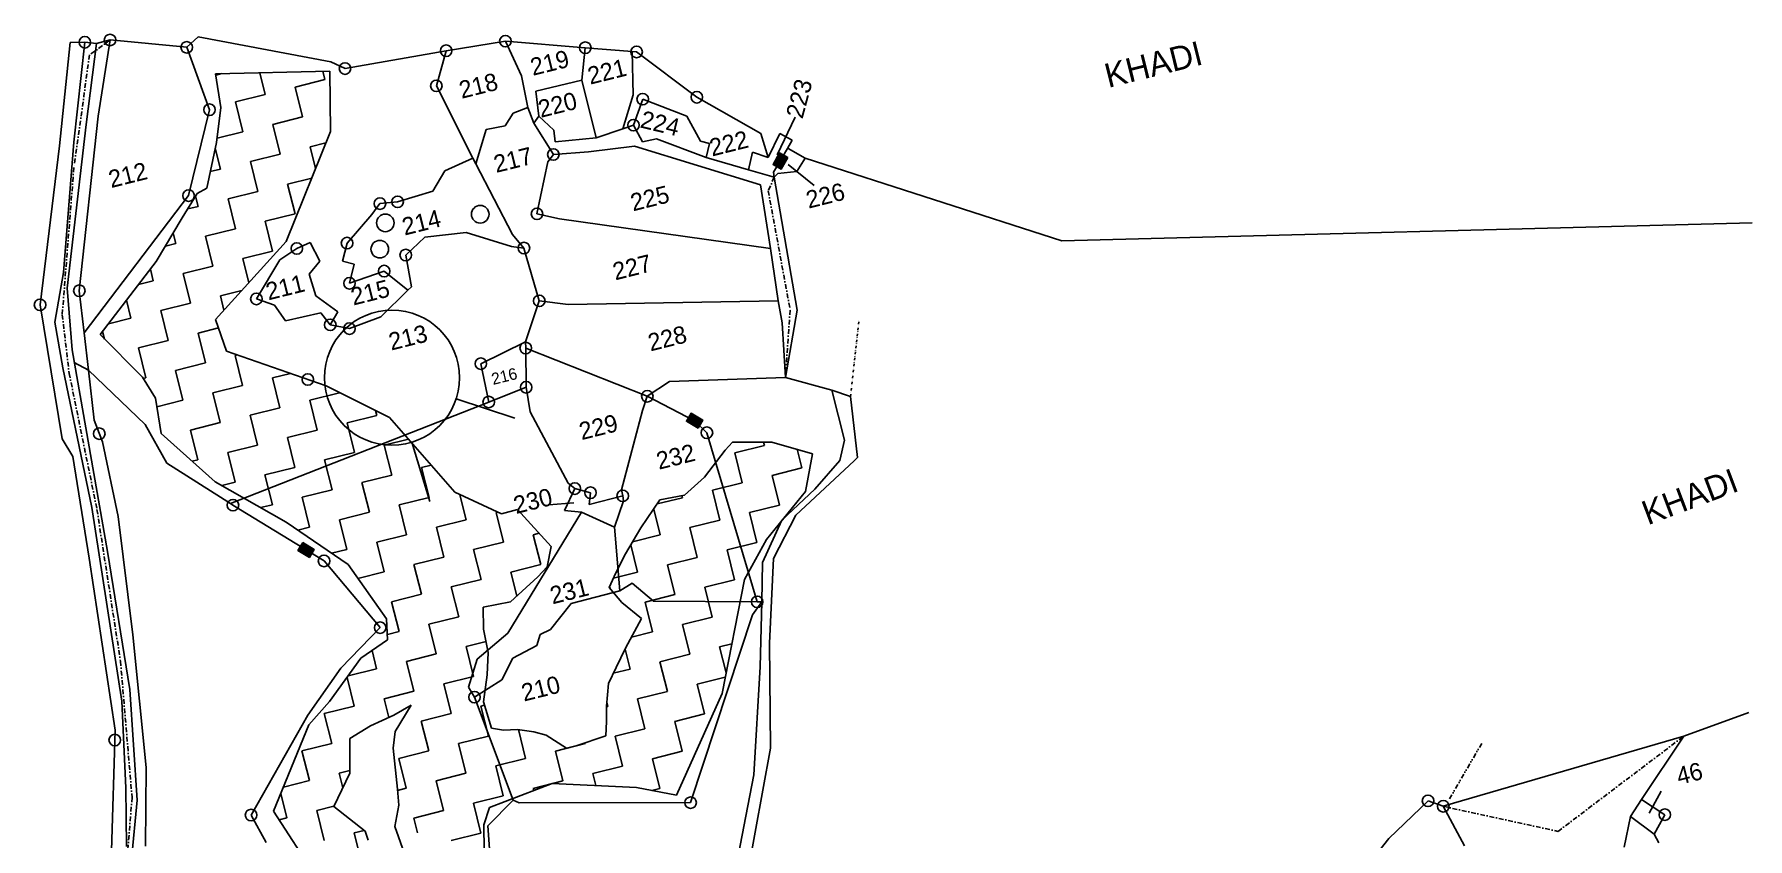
# Model space of a CAD drawing. Header units: metres. Extents: x 318731 to 322179, y 1872918 to 1876432.
# Drawn here: x 318731 to 320555, y 1875576 to 1876432 of the extents above; entities that cross this region are included whole.
import ezdxf

# ---------------------------------------------------------------- set-up
doc = ezdxf.new("R2010")
doc.units = ezdxf.units.M
doc.linetypes.add('DASHDOT', pattern=[1, 0.5, -0.25, 0, -0.25])
doc.linetypes.add('DIVIDE', pattern=[1.25, 0.5, -0.25, 0, -0.25, 0, -0.25])
for name, color, linetype in [('LINE_WATER', 4, 'Continuous'), ('OFF', 1, 'Continuous'), ('POLY_HATCH', 12, 'Continuous'), ('POLY_PARCEL', 6, 'Continuous'), ('POLY_ROAD', 30, 'Continuous'), ('POLY_WATER', 4, 'Continuous'), ('TEXT_MAPOUT', 7, 'Continuous'), ('TEXT_PARCEL', 7, 'Continuous'), ('V_BOUND_LINE', 7, 'Continuous'), ('V_BOUND_STREAM_LINE', 7, 'DASHDOT'), ('V_DIVIDE_LINE', 7, 'DIVIDE')]:
    doc.layers.add(name, color=color, linetype=linetype)
doc.styles.add('TEXT_MAP', font='')
doc.styles.get('TEXT_MAP').set_extended_font_data('Kruti Dev 050')
doc.dimstyles.get("Standard").update_dxf_attribs({"dimtxt": 0.18, "dimasz": 0.18, "dimexe": 0.18, "dimexo": 0.0625, "dimgap": 0.09, "dimtad": 0, "dimtih": 1, "dimtoh": 1, "dimdec": 4, "dimzin": 0, "dimdsep": 46, "dimtxsty": 'Standard', "dimcen": 0.09, "dimadec": 0, "dimazin": 0, "dimtfac": 1, "dimtdec": 4, "dimtofl": 0, "dimtmove": 0, "dimatfit": 3, "dimfxl": 1, "dimtolj": 1, "dimtzin": 0, "dimarcsym": 0})

msp = doc.modelspace()

# ---------------------------------------------------------------- hatches: boundary and pattern name
for points in [[(319517.4, 1876293.7), (319526, 1876288.8), (319533.1, 1876301.3), (319524.4, 1876306.2)], [(319430.2, 1876029.1), (319425.2, 1876020.6), (319437.6, 1876013.3), (319442.6, 1876021.9)], [(319024.1, 1875875.7), (319029.2, 1875884.1), (319017, 1875891.6), (319011.8, 1875883.2)]]:
    msp.add_hatch(color=256).paths.add_polyline_path(points)

# ---------------------------------------------------------------- linework, layer by layer
for points in [[(319533.1, 1876301.3), (319526, 1876288.8), (319517.4, 1876293.7), (319524.4, 1876306.2)], [(319437.6, 1876013.3), (319425.2, 1876020.6), (319430.2, 1876029.1), (319442.6, 1876021.9)], [(319017, 1875891.6), (319029.2, 1875884.1), (319024.1, 1875875.7), (319011.8, 1875883.2)]]:
    msp.add_lwpolyline(points, close=True)
for points in [[(319242.6, 1876023.8), (319180.2, 1876044.4)], [(319152, 1875935.3), (319132.9, 1875998.2)]]:
    msp.add_lwpolyline(points)
for centre, radius in [((318785, 1876423.9), 6.14), ((318811.9, 1876426.3), 6.14), ((318893.5, 1876418.5), 6.14), ((319169.6, 1876414.9), 6.14), ((319232.6, 1876425.1), 6.14), ((319317.6, 1876418.1), 6.14), ((319372.2, 1876413.6), 6.14), ((319061.9, 1876395.9), 6.14), ((319159.1, 1876377.5), 6.14), ((319378.7, 1876363.3), 6.14), ((319436.3, 1876365.4), 6.14), ((318917.7, 1876352.1), 6.14), ((319368.9, 1876335.7), 6.14), ((319283.6, 1876304.5), 6.14), ((318895.5, 1876260.7), 6.14), ((319099.1, 1876252.2), 6.14), ((319117.9, 1876254.1), 6.14), ((319104.8, 1876231.7), 9.35), ((319205.8, 1876240.9), 9.35), ((319266.2, 1876241.3), 6.14), ((319064.1, 1876210.2), 6.14), ((319010.6, 1876204.5), 6.14), ((319098.9, 1876203.7), 9.35), ((319126.5, 1876197.5), 6.14), ((319252.3, 1876204.9), 6.14), ((319103.6, 1876180.4), 6.14), ((318779.2, 1876159.5), 6.14), ((319066.7, 1876167.4), 6.14), ((318737.4, 1876144.5), 6.14), ((318967.6, 1876150.8), 6.14), ((319268.6, 1876148.8), 6.14), ((319111.9, 1876067), 71.9), ((319046.2, 1876123.2), 6.14), ((319066.7, 1876119.2), 6.14), ((319206.5, 1876081.9), 6.14), ((319254.2, 1876098.5), 6.14), ((319022.3, 1876065.1), 6.14), ((319254.7, 1876056.8), 6.14), ((319383.6, 1876047.2), 6.14), ((319214.8, 1876041.1), 6.14), ((319447, 1876008.4), 6.14), ((318800.4, 1876007.4), 6.14), ((319306.4, 1875949), 6.14), ((319323.2, 1875944.6), 6.14), ((319357.4, 1875941.3), 6.14), ((318942.7, 1875931.3), 6.14), ((319039.6, 1875872), 6.14), ((319500.5, 1875828.5), 6.14), ((319099.4, 1875801), 6.14), ((319199.7, 1875727), 6.14), ((318816.9, 1875681.4), 6.14), ((319429.7, 1875614.8), 6.14), ((320214.4, 1875616.7), 6.14), ((320230.6, 1875610.9), 6.14), ((318961.9, 1875601.6), 6.14), ((320466.3, 1875602), 6.14)]:
    msp.add_circle(centre, radius)
at = {"layer": 'LINE_WATER'}
for p, q in [((318785, 1876423.9), (318773.5, 1876317.5)), ((318786.4, 1876336.3), (318797.6, 1876422.6)), ((318766.1, 1876162.1), (318786.4, 1876336.3)), ((318773.5, 1876317.5), (318762.4, 1876179)), ((318762.4, 1876179), (318753.2, 1876126.1)), ((318771.4, 1876096.5), (318766.1, 1876162.1)), ((318753.2, 1876126.1), (318761.5, 1876077.5)), ((318809.2, 1875882), (318771.4, 1876096.5)), ((318761.5, 1876077.5), (318792.6, 1875928.7)), ((318788.9, 1876074.9), (318773.7, 1876083.2)), ((318792.6, 1875928.7), (318824.5, 1875722.7)), ((318833, 1875735.3), (318809.2, 1875882)), ((318824.5, 1875722.7), (318828.7, 1875630.6)), ((318840.8, 1875617.3), (318833, 1875735.3)), ((318828.7, 1875630.6), (318829.3, 1875568.1)), ((318834.8, 1875554.4), (318840.8, 1875617.3))]:
    msp.add_line(p, q, dxfattribs=at)
at = {"layer": 'OFF'}
for p, q in [((319580.1, 1876053.6), (319599.9, 1876047.1)), ((320230.6, 1875610.9), (320486.4, 1875685.4))]:
    msp.add_line(p, q, dxfattribs=at)
at = {"layer": 'POLY_HATCH'}
for p, q in [((319045.6, 1876393.3), (318924, 1876390.3)), ((318924, 1876390.3), (318929.7, 1876354.6)), ((319046.5, 1876329.1), (319045.6, 1876393.3)), ((318929.7, 1876354.6), (318925.2, 1876317.1)), ((318999.3, 1876212), (319046.5, 1876329.1)), ((318925.2, 1876317.1), (318914.7, 1876268.6)), ((318904.7, 1876263), (318888.6, 1876236.9)), ((318914.7, 1876268.6), (318904.7, 1876263)), ((318888.6, 1876236.9), (318861.1, 1876190.5)), ((318924.2, 1876128.9), (318999.3, 1876212)), ((318861.1, 1876190.5), (318801.2, 1876112.8)), ((318935.8, 1876095.2), (318924.2, 1876128.9)), ((318801.2, 1876112.8), (318846.4, 1876067.5)), ((319041.9, 1876058.2), (318935.8, 1876095.2)), ((318846.4, 1876067.5), (318860.1, 1876045.1)), ((319109.4, 1876024.6), (319041.9, 1876058.2)), ((318860.1, 1876045.1), (318866.3, 1876007.7)), ((319178.7, 1875945.1), (319109.4, 1876024.6)), ((318866.3, 1876007.7), (318923.8, 1875956.1)), ((319516.1, 1875998.5), (319474.2, 1875998.2)), ((319559.5, 1875986.1), (319516.1, 1875998.5)), ((319551.9, 1875945.9), (319559.5, 1875986.1)), ((318923.8, 1875956.1), (318999.3, 1875913.3)), ((319228.6, 1875922.1), (319178.7, 1875945.1)), ((319510.5, 1875894.7), (319551.9, 1875945.9)), ((319245.6, 1875926.7), (319228.6, 1875922.1)), ((318999.3, 1875913.3), (319065.3, 1875868.1)), ((319487, 1875852.4), (319510.5, 1875894.7)), ((319065.3, 1875868.1), (319106.1, 1875810.4)), ((319463.2, 1875730.9), (319487, 1875852.4)), ((319106.1, 1875810.4), (319107.2, 1875788.1)), ((319107.2, 1875788.1), (319078.8, 1875768.4)), ((319078.8, 1875768.4), (319045.5, 1875722.4)), ((319414.6, 1875622.6), (319463.2, 1875730.9)), ((319045.5, 1875722.4), (319023.4, 1875697.5)), ((319023.4, 1875697.5), (318985.9, 1875605.8)), ((319215.8, 1875609.6), (319282.5, 1875635)), ((319282.5, 1875635), (319372.2, 1875631)), ((319372.2, 1875631), (319414.6, 1875622.6)), ((318985.9, 1875605.8), (319060.5, 1875490.5)), ((319209.7, 1875591.1), (319215.8, 1875609.6)), ((319211.6, 1875457.1), (319209.7, 1875591.1))]:
    msp.add_line(p, q, dxfattribs=at)
at = {"layer": 'POLY_HATCH', "linetype": 'Continuous', "ltscale": 10}
for p, q in [((318924.3, 1876388.8), (318930.9, 1876390.5)), ((318977.1, 1876368.3), (318971.4, 1876391.5)), ((319008.9, 1876376.2), (319040.6, 1876384.1)), ((319040.6, 1876384.1), (319038.4, 1876393.2)), ((318945.4, 1876360.4), (318977.1, 1876368.3)), ((319016.8, 1876344.4), (319008.9, 1876376.2)), ((318953.3, 1876328.6), (318945.4, 1876360.4)), ((318985, 1876336.5), (319016.8, 1876344.4)), ((318925.8, 1876321.8), (318953.3, 1876328.6)), ((318992.9, 1876304.8), (318985, 1876336.5)), ((318929.5, 1876289), (318923.9, 1876311.1)), ((319024.7, 1876312.7), (319041.6, 1876316.9)), ((319030.5, 1876289.4), (319024.7, 1876312.7)), ((318918.5, 1876286.2), (318929.5, 1876289)), ((318961.2, 1876296.9), (318992.9, 1876304.8)), ((318969.1, 1876265.1), (318961.2, 1876296.9)), ((319000.8, 1876273), (319026.5, 1876279.4)), ((319008.7, 1876241.3), (319000.8, 1876273)), ((318905.6, 1876249.3), (318902.9, 1876260.1)), ((318937.4, 1876257.2), (318969.1, 1876265.1)), ((318945.3, 1876225.5), (318937.4, 1876257.2)), ((318894.5, 1876246.6), (318905.6, 1876249.3)), ((318977, 1876233.4), (319008.7, 1876241.3)), ((318984.9, 1876201.6), (318977, 1876233.4)), ((318881.8, 1876209.7), (318879, 1876220.8)), ((318913.5, 1876217.6), (318945.3, 1876225.5)), ((318921.4, 1876185.8), (318913.5, 1876217.6)), ((318870.8, 1876206.9), (318881.8, 1876209.7)), ((318953.2, 1876193.7), (318984.9, 1876201.6)), ((318857.9, 1876170), (318854.8, 1876182.4)), ((318889.7, 1876177.9), (318921.4, 1876185.8)), ((318959.5, 1876168), (318953.2, 1876193.7)), ((318842.3, 1876166.1), (318857.9, 1876170)), ((318897.6, 1876146.2), (318889.7, 1876177.9)), ((318834.1, 1876130.4), (318829.3, 1876149.3)), ((318865.8, 1876138.3), (318897.6, 1876146.2)), ((318929.3, 1876154.1), (318952, 1876159.7)), ((318933.1, 1876138.8), (318929.3, 1876154.1)), ((318810.1, 1876124.4), (318834.1, 1876130.4)), ((318873.7, 1876106.5), (318865.8, 1876138.3)), ((318805.9, 1876108), (318803.9, 1876116.3)), ((318842, 1876098.6), (318873.7, 1876106.5)), ((318905.5, 1876114.4), (318927.3, 1876119.9)), ((318913.4, 1876082.7), (318905.5, 1876114.4)), ((318849.9, 1876066.9), (318842, 1876098.6)), ((318945.1, 1876090.6), (318947.5, 1876091.2)), ((318953, 1876058.8), (318945.1, 1876090.6)), ((318881.6, 1876074.8), (318913.4, 1876082.7)), ((318889.5, 1876043), (318881.6, 1876074.8)), ((318984.8, 1876066.7), (319003.9, 1876071.5)), ((318847.2, 1876066.2), (318849.9, 1876066.9)), ((318921.3, 1876050.9), (318953, 1876058.8)), ((318929.2, 1876019.2), (318921.3, 1876050.9)), ((318992.7, 1876035), (318984.8, 1876066.7)), ((319056.2, 1876050.8), (319056.1, 1876051.2)), ((318861.6, 1876036.1), (318889.5, 1876043)), ((318960.9, 1876027.1), (318992.7, 1876035)), ((319024.4, 1876042.9), (319056.2, 1876050.8)), ((319032.3, 1876011.1), (319024.4, 1876042.9)), ((318897.4, 1876011.3), (318929.2, 1876019.2)), ((318968.8, 1875995.3), (318960.9, 1876027.1)), ((319064.1, 1876019), (319095.8, 1876026.9)), ((319072, 1875987.3), (319064.1, 1876019)), ((319095.8, 1876026.9), (319094.5, 1876032)), ((318905.3, 1875979.5), (318897.4, 1876011.3)), ((319000.6, 1876003.2), (319032.3, 1876011.1)), ((319008.5, 1875971.5), (319000.6, 1876003.2)), ((319103.7, 1875995.2), (319129.4, 1876001.6)), ((319508.4, 1875994.8), (319507.4, 1875998.5)), ((318899.4, 1875978), (318905.3, 1875979.5)), ((318937.1, 1875987.4), (318968.8, 1875995.3)), ((318945, 1875955.7), (318937.1, 1875987.4)), ((319040.2, 1875979.4), (319072, 1875987.3)), ((319048.1, 1875947.6), (319040.2, 1875979.4)), ((319111.6, 1875963.4), (319103.7, 1875995.2)), ((319476.6, 1875986.9), (319508.4, 1875994.8)), ((319484.5, 1875955.1), (319476.6, 1875986.9)), ((319548, 1875970.9), (319543.1, 1875990.8)), ((318976.7, 1875963.6), (319008.5, 1875971.5)), ((318984.6, 1875931.8), (318976.7, 1875963.6)), ((319079.9, 1875955.5), (319111.6, 1875963.4)), ((319143.4, 1875971.3), (319153.6, 1875973.9)), ((319151.3, 1875939.6), (319143.4, 1875971.3)), ((319516.3, 1875963), (319548, 1875970.9)), ((319524.2, 1875931.3), (319516.3, 1875963)), ((318930.8, 1875952.1), (318945, 1875955.7)), ((319016.4, 1875939.7), (319048.1, 1875947.6)), ((319087.8, 1875923.8), (319079.9, 1875955.5)), ((319190.9, 1875915.8), (319184.2, 1875942.5)), ((319421, 1875939.3), (319420.5, 1875941.5)), ((319452.8, 1875947.2), (319484.5, 1875955.1)), ((319460.7, 1875915.5), (319452.8, 1875947.2)), ((318972.1, 1875928.7), (318984.6, 1875931.8)), ((319024.3, 1875908), (319016.4, 1875939.7)), ((319056, 1875915.9), (319087.8, 1875923.8)), ((319119.5, 1875931.7), (319151.3, 1875939.6)), ((319127.4, 1875899.9), (319119.5, 1875931.7)), ((319222.6, 1875923.7), (319224.2, 1875924)), ((319230.5, 1875891.9), (319222.6, 1875923.7)), ((319397.2, 1875899.7), (319390.4, 1875927.1)), ((319394.1, 1875932.6), (319421, 1875939.3)), ((319492.4, 1875923.4), (319524.2, 1875931.3)), ((319500.3, 1875891.6), (319492.4, 1875923.4)), ((319011.6, 1875904.8), (319024.3, 1875908)), ((319063.9, 1875884.1), (319056, 1875915.9)), ((319159.2, 1875907.9), (319190.9, 1875915.8)), ((319167.1, 1875876.1), (319159.2, 1875907.9)), ((319428.9, 1875907.6), (319460.7, 1875915.5)), ((319436.8, 1875875.8), (319428.9, 1875907.6)), ((319095.7, 1875892), (319127.4, 1875899.9)), ((319103.6, 1875860.3), (319095.7, 1875892)), ((319198.8, 1875884), (319230.5, 1875891.9)), ((319262.3, 1875899.8), (319268.5, 1875901.4)), ((319270.2, 1875868.1), (319262.3, 1875899.8)), ((319373.3, 1875860), (319366.1, 1875889.2)), ((319368, 1875892.4), (319397.2, 1875899.7)), ((319468.6, 1875883.7), (319500.3, 1875891.6)), ((319047.7, 1875880.1), (319063.9, 1875884.1)), ((319135.3, 1875868.2), (319167.1, 1875876.1)), ((319206.7, 1875852.3), (319198.8, 1875884)), ((319405.1, 1875867.9), (319436.8, 1875875.8)), ((319476.5, 1875852), (319468.6, 1875883.7)), ((319075.7, 1875853.4), (319103.6, 1875860.3)), ((319143.2, 1875836.5), (319135.3, 1875868.2)), ((319175, 1875844.4), (319206.7, 1875852.3)), ((319238.5, 1875860.2), (319270.2, 1875868.1)), ((319244.8, 1875834.7), (319238.5, 1875860.2)), ((319347.6, 1875853.6), (319373.3, 1875860)), ((319413, 1875836.2), (319405.1, 1875867.9)), ((319444.7, 1875844.1), (319476.5, 1875852)), ((319111.5, 1875828.6), (319143.2, 1875836.5)), ((319182.9, 1875812.6), (319175, 1875844.4)), ((319344, 1875842.5), (319343.5, 1875844.6)), ((319381.2, 1875828.3), (319413, 1875836.2)), ((319452.6, 1875812.3), (319444.7, 1875844.1)), ((319119.4, 1875796.8), (319111.5, 1875828.6)), ((319389.1, 1875796.5), (319381.2, 1875828.3)), ((319107, 1875793.7), (319119.4, 1875796.8)), ((319151.1, 1875804.7), (319182.9, 1875812.6)), ((319159, 1875773), (319151.1, 1875804.7)), ((319366.8, 1875791), (319389.1, 1875796.5)), ((319420.9, 1875804.4), (319452.6, 1875812.3)), ((319428.8, 1875772.7), (319420.9, 1875804.4)), ((319190.8, 1875780.9), (319212, 1875786.1)), ((319198.7, 1875749.1), (319190.8, 1875780.9)), ((319365.3, 1875756.9), (319360, 1875778.2)), ((319460.5, 1875780.6), (319473.6, 1875783.8)), ((319467.5, 1875752.8), (319460.5, 1875780.6)), ((319095.5, 1875757.2), (319090.7, 1875776.6)), ((319127.3, 1875765.1), (319159, 1875773)), ((319135.2, 1875733.3), (319127.3, 1875765.1)), ((319397, 1875764.8), (319428.8, 1875772.7)), ((319404.9, 1875733), (319397, 1875764.8)), ((319071.7, 1875717.5), (319064.1, 1875748.1)), ((319065.2, 1875749.6), (319095.5, 1875757.2)), ((319166.9, 1875741.2), (319198.7, 1875749.1)), ((319174.8, 1875709.5), (319166.9, 1875741.2)), ((319347.4, 1875752.4), (319365.3, 1875756.9)), ((319436.7, 1875740.9), (319466.6, 1875748.4)), ((319444.6, 1875709.2), (319436.7, 1875740.9)), ((319103.4, 1875725.4), (319135.2, 1875733.3)), ((319108.4, 1875705.5), (319103.4, 1875725.4)), ((319373.2, 1875725.1), (319404.9, 1875733)), ((319381.1, 1875693.4), (319373.2, 1875725.1)), ((319039.9, 1875709.6), (319071.7, 1875717.5)), ((319047.8, 1875677.9), (319039.9, 1875709.6)), ((319143.1, 1875701.6), (319174.8, 1875709.5)), ((319206.6, 1875717.4), (319210.5, 1875718.4)), ((319214.5, 1875685.6), (319206.6, 1875717.4)), ((319340, 1875716.9), (319341.5, 1875717.2)), ((319341.5, 1875717.2), (319340.4, 1875721.6)), ((319412.8, 1875701.3), (319444.6, 1875709.2)), ((319151, 1875669.8), (319143.1, 1875701.6)), ((319254.1, 1875661.8), (319246.4, 1875692.6)), ((319349.4, 1875685.5), (319381.1, 1875693.4)), ((319420.7, 1875669.5), (319412.8, 1875701.3)), ((319016.1, 1875670), (319047.8, 1875677.9)), ((319024, 1875638.2), (319016.1, 1875670)), ((319119.2, 1875661.9), (319151, 1875669.8)), ((319182.7, 1875677.7), (319214.5, 1875685.6)), ((319190.6, 1875646), (319182.7, 1875677.7)), ((319285.9, 1875669.7), (319317.6, 1875677.6)), ((319293.8, 1875637.9), (319285.9, 1875669.7)), ((319317.6, 1875677.6), (319317.4, 1875678.4)), ((319357.3, 1875653.7), (319349.4, 1875685.5)), ((319389, 1875661.6), (319420.7, 1875669.5)), ((319127.1, 1875630.2), (319119.2, 1875661.9)), ((319222.4, 1875653.9), (319254.1, 1875661.8)), ((319230.3, 1875622.1), (319222.4, 1875653.9)), ((319325.5, 1875645.8), (319357.3, 1875653.7)), ((319396.9, 1875629.9), (319389, 1875661.6)), ((318996.3, 1875631.3), (319024, 1875638.2)), ((319055.7, 1875646.1), (319067.2, 1875649)), ((319059.6, 1875630.6), (319055.7, 1875646.1)), ((319158.9, 1875638.1), (319190.6, 1875646)), ((319166.8, 1875606.3), (319158.9, 1875638.1)), ((319262, 1875630), (319293.8, 1875637.9)), ((319328.7, 1875632.9), (319325.5, 1875645.8)), ((319000.1, 1875598.6), (318993.6, 1875624.7)), ((319117.9, 1875627.9), (319127.1, 1875630.2)), ((319198.5, 1875614.2), (319230.3, 1875622.1)), ((319206.4, 1875582.5), (319198.5, 1875614.2)), ((319262.7, 1875627.5), (319262, 1875630)), ((319388.4, 1875627.8), (319396.9, 1875629.9)), ((318991.9, 1875596.5), (319000.1, 1875598.6)), ((319031.9, 1875606.5), (319050.1, 1875611)), ((319039.8, 1875574.7), (319031.9, 1875606.5)), ((319135, 1875598.4), (319166.8, 1875606.3)), ((319138.9, 1875582.7), (319135, 1875598.4)), ((319071.5, 1875582.6), (319082.3, 1875585.3)), ((319079.4, 1875550.9), (319071.5, 1875582.6)), ((319174.7, 1875574.6), (319206.4, 1875582.5))]:
    msp.add_line(p, q, dxfattribs=at)
at = {"layer": 'POLY_HATCH', "ltscale": 10}
for p, q in [((319474.2, 1875998.2), (319466.4, 1875989.9)), ((319466.4, 1875989.9), (319444.6, 1875961.1)), ((319444.6, 1875961.1), (319423.2, 1875942)), ((319423.2, 1875942), (319397, 1875936.9)), ((319281.2, 1875887.4), (319245.6, 1875926.7)), ((319397, 1875936.9), (319376.8, 1875907.1)), ((319376.8, 1875907.1), (319360.3, 1875879.6)), ((319276.9, 1875865.7), (319281.2, 1875887.4)), ((319360.3, 1875879.6), (319350.2, 1875859.2)), ((319238, 1875828.5), (319267.2, 1875855)), ((319267.2, 1875855), (319276.9, 1875865.7)), ((319350.2, 1875859.2), (319343, 1875843.6)), ((319343, 1875843.6), (319356.6, 1875827.7)), ((319209.1, 1875822.7), (319238, 1875828.5)), ((319209.4, 1875799.3), (319209.1, 1875822.7)), ((319356.6, 1875827.7), (319377.4, 1875810.9)), ((319214.3, 1875774.4), (319209.4, 1875799.3)), ((319377.4, 1875810.9), (319360.5, 1875779.1)), ((319360.5, 1875779.1), (319350.4, 1875758.7)), ((319213.3, 1875750.7), (319214.3, 1875774.4)), ((319209.4, 1875722.2), (319213.3, 1875750.7)), ((319342.3, 1875741.6), (319340, 1875717.6)), ((319350.4, 1875758.7), (319342.3, 1875741.6)), ((319089.1, 1875696.6), (319113.9, 1875708)), ((319113.9, 1875708), (319132.2, 1875718.6)), ((319132.2, 1875718.6), (319115.3, 1875690.4)), ((319217.7, 1875694.1), (319209.4, 1875722.2)), ((319340, 1875717.6), (319340, 1875701.1)), ((319067, 1875682.9), (319089.1, 1875696.6)), ((319115.3, 1875690.4), (319113, 1875672.7)), ((319230.7, 1875691.8), (319217.7, 1875694.1)), ((319245.6, 1875692.7), (319230.7, 1875691.8)), ((319262.8, 1875690.1), (319245.6, 1875692.7)), ((319276.1, 1875686.5), (319262.8, 1875690.1)), ((319297.5, 1875672.6), (319276.1, 1875686.5)), ((319340, 1875701.1), (319339.6, 1875685.8)), ((319067.2, 1875646.3), (319067, 1875682.9)), ((319113, 1875672.7), (319117.9, 1875629)), ((319307.8, 1875675.2), (319297.5, 1875672.6)), ((319339.6, 1875685.8), (319307.8, 1875675.2)), ((319049.9, 1875610.6), (319067.2, 1875646.3)), ((319117.9, 1875629), (319119.1, 1875612.1)), ((319083.3, 1875584.5), (319049.9, 1875610.6)), ((319119.1, 1875612.1), (319115, 1875589.4)), ((319086.5, 1875574.8), (319083.3, 1875584.5)), ((319115, 1875589.4), (319125, 1875561.3))]:
    msp.add_line(p, q, dxfattribs=at)
at = {"layer": 'POLY_PARCEL'}
for p, q in [((318893.5, 1876418.5), (318917.7, 1876352.1)), ((319232.6, 1876425.1), (319249.7, 1876388)), ((319313.8, 1876383.4), (319317.6, 1876418.1)), ((319159.1, 1876377.5), (319169.6, 1876414.9)), ((319368.5, 1876367.8), (319367.4, 1876414)), ((319249.7, 1876388), (319256.5, 1876354.5)), ((319313.8, 1876383.4), (319264.8, 1876371.7)), ((319329.1, 1876322.1), (319313.8, 1876383.4)), ((319197.8, 1876300.7), (319159.1, 1876377.5)), ((319264.8, 1876371.7), (319268.2, 1876345.2)), ((319357.4, 1876331.8), (319368.5, 1876367.8)), ((319378.7, 1876363.3), (319368.9, 1876335.7)), ((319425.5, 1876345.3), (319378.7, 1876363.3)), ((318917.7, 1876352.1), (318895.5, 1876260.7)), ((319240.9, 1876348.6), (319232.2, 1876334.9)), ((319256.5, 1876354.5), (319240.9, 1876348.6)), ((319262.8, 1876337.9), (319256.5, 1876354.5)), ((319440.2, 1876318.7), (319425.5, 1876345.3)), ((319212, 1876330.9), (319201, 1876294.5)), ((319232.2, 1876334.9), (319212, 1876330.9)), ((319449.9, 1876316.1), (319440.2, 1876318.7)), ((319446.2, 1876301.3), (319449.9, 1876316.1)), ((319495.5, 1876306.9), (319491.3, 1876288.2)), ((319512.2, 1876301.1), (319495.5, 1876306.9)), ((319532.8, 1876311), (319517.9, 1876285.8)), ((319197.8, 1876300.7), (319168.2, 1876287.1)), ((319201, 1876294.5), (319197.8, 1876300.7)), ((319240.3, 1876219.5), (319201, 1876294.5)), ((319277.6, 1876296.6), (319266.2, 1876241.3)), ((319283.6, 1876304.5), (319277.6, 1876296.6)), ((319168.2, 1876287.1), (319155.5, 1876265.3)), ((319517.9, 1876285.8), (319518.6, 1876280.3)), ((318895.5, 1876260.7), (318784.3, 1876114.7)), ((319099.1, 1876252.2), (319090.5, 1876240.6)), ((319117.9, 1876254.1), (319099.1, 1876252.2)), ((319155.5, 1876265.3), (319117.9, 1876254.1)), ((319090.5, 1876240.6), (319064.1, 1876210.2)), ((319266.2, 1876241.3), (319290, 1876236)), ((319290, 1876236), (319514.8, 1876204.4)), ((319146.7, 1876216.4), (319126.5, 1876197.5)), ((319190.7, 1876221.6), (319146.7, 1876216.4)), ((319238.9, 1876206.4), (319190.7, 1876221.6)), ((319252.3, 1876204.9), (319240.3, 1876219.5)), ((319010.6, 1876204.5), (318992.6, 1876192.4)), ((319024.8, 1876210.9), (319010.6, 1876204.5)), ((319035, 1876191), (319024.8, 1876210.9)), ((319064.1, 1876210.2), (319059.4, 1876190.8)), ((319126.5, 1876197.5), (319132.5, 1876163.7)), ((319252.3, 1876204.9), (319238.9, 1876206.4)), ((319268.6, 1876148.8), (319252.3, 1876204.9)), ((318992.6, 1876192.4), (318967.6, 1876150.8)), ((319023.6, 1876177.2), (319035, 1876191)), ((319059.4, 1876190.8), (319071.6, 1876187.7)), ((319071.6, 1876187.7), (319066.7, 1876167.4)), ((319066.7, 1876167.4), (319103.6, 1876180.4)), ((319103.6, 1876180.4), (319128.7, 1876160)), ((319030.8, 1876154.2), (319023.6, 1876177.2)), ((319132.5, 1876163.7), (319128.7, 1876160)), ((318967.6, 1876150.8), (318986.9, 1876144.2)), ((318986.9, 1876144.2), (318998.7, 1876127.6)), ((319054.2, 1876137.1), (319030.8, 1876154.2)), ((319128.7, 1876160), (319099.9, 1876131.8)), ((319254.1, 1876105.3), (319268.6, 1876148.8)), ((319299.2, 1876144.9), (319268.6, 1876148.8)), ((319522.8, 1876148.6), (319299.2, 1876144.9)), ((318998.7, 1876127.6), (319036.3, 1876136)), ((319036.3, 1876136), (319046.2, 1876123.2)), ((319046.2, 1876123.2), (319054.2, 1876137.1)), ((319099.9, 1876131.8), (319066.7, 1876119.2)), ((319066.7, 1876119.2), (319046.2, 1876123.2)), ((319254.1, 1876105.3), (319206.5, 1876081.9)), ((319254.2, 1876098.5), (319254.1, 1876105.3)), ((319383.6, 1876047.2), (319254.2, 1876098.5)), ((319254.7, 1876056.8), (319254.2, 1876098.5)), ((318788.9, 1876074.9), (318849.4, 1876017.1)), ((319206.5, 1876081.9), (319214.8, 1876041.1)), ((319254.7, 1876056.8), (319214.8, 1876041.1)), ((319258.8, 1876030.6), (319254.7, 1876056.8)), ((319407.2, 1876062.8), (319383.6, 1876047.2)), ((319530.5, 1876067.3), (319407.2, 1876062.8)), ((319214.8, 1876041.1), (318940, 1875933)), ((319383.6, 1876047.2), (319378.5, 1876031.9)), ((319433.9, 1876021.2), (319383.6, 1876047.2)), ((318849.4, 1876017.1), (318872.2, 1875976.2)), ((319299.2, 1875954.8), (319258.8, 1876030.6)), ((319378.5, 1876031.9), (319356.3, 1875947.8)), ((319447, 1876008.4), (319433.9, 1876021.2)), ((319500.5, 1875828.5), (319447, 1876008.4)), ((318872.2, 1875976.2), (318940, 1875933)), ((319295.4, 1875925.7), (319306.4, 1875949)), ((319306.4, 1875949), (319299.2, 1875954.8)), ((319306.4, 1875949), (319323.2, 1875944.6)), ((319323.2, 1875944.6), (319321.7, 1875932)), ((319356.3, 1875947.8), (319357.4, 1875941.3)), ((318940, 1875933), (318942.7, 1875931.3)), ((318942.7, 1875931.3), (319039.6, 1875872)), ((319235.2, 1875795.3), (319313.5, 1875924)), ((319313.5, 1875924), (319295.4, 1875925.7)), ((319313.5, 1875924), (319348.6, 1875907.9)), ((319321.7, 1875932), (319357.4, 1875941.3)), ((319358.4, 1875935.8), (319348.6, 1875907.9)), ((319357.4, 1875941.3), (319358.4, 1875935.8)), ((319348.6, 1875907.9), (319354.4, 1875840.2)), ((319039.6, 1875872), (319099.4, 1875801)), ((319354.4, 1875840.2), (319302.4, 1875826.8)), ((319367.3, 1875848.2), (319354.4, 1875840.2)), ((319390.2, 1875829.1), (319367.3, 1875848.2)), ((319302.4, 1875826.8), (319280.6, 1875799)), ((319500.5, 1875828.5), (319390.2, 1875829.1)), ((319429.7, 1875614.8), (319495.5, 1875814.8)), ((319495.5, 1875814.8), (319505.4, 1875828.5)), ((319505.4, 1875828.5), (319500.5, 1875828.5)), ((319099.4, 1875801), (319057.5, 1875757.9)), ((319280.6, 1875799), (319269.5, 1875793.8)), ((319202.5, 1875767.6), (319235.2, 1875795.3)), ((319266.2, 1875782), (319240.5, 1875768.5)), ((319269.5, 1875793.8), (319266.2, 1875782)), ((319193.2, 1875737.6), (319202.5, 1875767.6)), ((319240.5, 1875768.5), (319228.7, 1875745.4)), ((319057.5, 1875757.9), (319022.2, 1875707.8)), ((319199.7, 1875727), (319228.7, 1875745.4)), ((319199.7, 1875727), (319193.2, 1875737.6)), ((319240.7, 1875617.4), (319199.7, 1875727)), ((319022.2, 1875707.8), (318961.9, 1875601.6)), ((319213.8, 1875590.2), (319240.7, 1875617.4)), ((319240.7, 1875617.4), (319247.2, 1875614.7)), ((319247.2, 1875614.7), (319429.7, 1875614.8)), ((320441.6, 1875618), (320466.3, 1875602)), ((318961.9, 1875601.6), (318978, 1875572.3)), ((320429.7, 1875600.1), (320454.9, 1875581.3)), ((320466.3, 1875602), (320454.9, 1875581.3)), ((319223.2, 1875457.9), (319213.8, 1875590.2)), ((320454.9, 1875581.3), (320459.9, 1875572))]:
    msp.add_line(p, q, dxfattribs=at)
at = {"layer": 'POLY_ROAD'}
for p, q in [((319580.1, 1876053.6), (319593.4, 1876000.4)), ((319593.4, 1876000.4), (319588.3, 1875978.9)), ((319588.3, 1875978.9), (319561.7, 1875948.4)), ((319561.7, 1875948.4), (319526.8, 1875915.3)), ((319526.8, 1875915.3), (319506.3, 1875870.3)), ((319506.3, 1875870.3), (319505.4, 1875828.5)), ((319505.4, 1875828.5), (319503.8, 1875759.2)), ((319503.8, 1875759.2), (319497.1, 1875644.5)), ((319497.1, 1875644.5), (319471.2, 1875512.6))]:
    msp.add_line(p, q, dxfattribs=at)
at = {"layer": 'POLY_WATER'}
for p, q in [((318758, 1876313.6), (318769.4, 1876423.8)), ((318785, 1876423.9), (318769.4, 1876423.8)), ((318797.6, 1876422.6), (318785, 1876423.9)), ((318811.9, 1876426.3), (318797.6, 1876422.6)), ((318811.9, 1876426.3), (318799.3, 1876345.2)), ((318799.3, 1876345.2), (318779.2, 1876159.5)), ((319262.8, 1876337.9), (319268.2, 1876345.2)), ((319268.2, 1876345.2), (319284.2, 1876330.5)), ((319262.8, 1876337.9), (319283.6, 1876304.5)), ((319284.2, 1876330.5), (319285.5, 1876318.1)), ((319329.1, 1876322.1), (319357.4, 1876331.8)), ((319357.4, 1876331.8), (319368.9, 1876335.7)), ((319368.9, 1876335.7), (319378.3, 1876318)), ((318737.4, 1876144.5), (318758, 1876313.6)), ((319283.6, 1876304.5), (319321.1, 1876307.2)), ((319285.5, 1876318.1), (319329.1, 1876322.1)), ((319321.1, 1876307.2), (319370.1, 1876313.2)), ((319370.1, 1876313.2), (319504.1, 1876272.1)), ((319378.3, 1876318), (319393.4, 1876321.3)), ((319393.4, 1876321.3), (319446.2, 1876301.3)), ((319491.3, 1876288.2), (319446.2, 1876301.3)), ((319518.6, 1876280.3), (319491.3, 1876288.2)), ((319551.6, 1876300.5), (319824.8, 1876212.6)), ((319504.1, 1876272.1), (319514.8, 1876204.4)), ((319542.9, 1876139), (319518.6, 1876280.3)), ((319824.8, 1876212.6), (320559.3, 1876231.7)), ((319514.8, 1876204.4), (319522.8, 1876148.6)), ((318760.9, 1876002), (318737.4, 1876144.5)), ((318779.2, 1876159.5), (318784.3, 1876114.7)), ((319522.8, 1876148.6), (319527.1, 1876125.3)), ((319527.1, 1876125.3), (319530.5, 1876067.3)), ((319530.5, 1876067.3), (319542.9, 1876139)), ((318784.3, 1876114.7), (318788.9, 1876074.9)), ((318788.9, 1876074.9), (318794.9, 1876021.8)), ((318794.9, 1876021.8), (318803.8, 1875998.6)), ((318772.3, 1875983.2), (318760.9, 1876002)), ((318803.8, 1875998.6), (318820.4, 1875919.3)), ((318789.5, 1875875), (318772.3, 1875983.2)), ((318820.4, 1875919.3), (318836.3, 1875793.3)), ((318817.2, 1875691.8), (318789.5, 1875875)), ((318836.3, 1875793.3), (318850.4, 1875652.1)), ((318813.3, 1875563.4), (318817.2, 1875691.8)), ((320486.4, 1875685.4), (320441.6, 1875618)), ((318850.4, 1875652.1), (318849.5, 1875568.4)), ((320441.6, 1875618), (320429.7, 1875600.1)), ((320253.3, 1875568.9), (320230.6, 1875610.9)), ((320429.7, 1875600.1), (320423.2, 1875567.6))]:
    msp.add_line(p, q, dxfattribs=at)
at = {"layer": 'V_BOUND_LINE'}
for p, q in [((318811.9, 1876426.3), (318893.5, 1876418.5)), ((318893.5, 1876418.5), (318905.5, 1876429.5)), ((318905.5, 1876429.5), (319046.8, 1876403.1)), ((319169.6, 1876414.9), (319232.6, 1876425.1)), ((319232.6, 1876425.1), (319317.6, 1876418.1)), ((319317.6, 1876418.1), (319367.4, 1876414)), ((319046.8, 1876403.1), (319061.9, 1876395.9)), ((319061.9, 1876395.9), (319169.6, 1876414.9)), ((319367.4, 1876414), (319372.2, 1876413.6)), ((319372.2, 1876413.6), (319436.3, 1876365.4)), ((319436.3, 1876365.4), (319504.3, 1876326.9)), ((319504.3, 1876326.9), (319512.2, 1876301.1)), ((319512.2, 1876301.1), (319524.7, 1876326.7)), ((319524.7, 1876326.7), (319537.6, 1876319.6)), ((319537.6, 1876319.6), (319532.8, 1876311)), ((319533.3, 1876310.7), (319551.6, 1876300.5)), ((319551.6, 1876300.5), (319542.6, 1876286.4)), ((319522.6, 1876284.3), (319518.6, 1876280.3)), ((319542.6, 1876286.4), (319522.6, 1876284.3)), ((319530.5, 1876067.3), (319580.1, 1876053.6)), ((319607.3, 1875982.1), (319599.9, 1876047.1)), ((319541.6, 1875920.6), (319603.6, 1875978.6)), ((319603.6, 1875978.6), (319607.3, 1875982.1)), ((319517.7, 1875874.7), (319541.6, 1875920.6)), ((319513.7, 1875784.5), (319517.7, 1875874.7)), ((319514.5, 1875672.7), (319513.7, 1875784.5)), ((320555.7, 1875710.8), (320486.4, 1875685.4)), ((319490.2, 1875538.6), (319514.5, 1875672.7)), ((320214.4, 1875616.7), (320172.5, 1875576.7)), ((320230.6, 1875610.9), (320214.4, 1875616.7)), ((320172.5, 1875576.7), (320143.6, 1875539.9))]:
    msp.add_line(p, q, dxfattribs=at)
at = {"layer": 'V_BOUND_STREAM_LINE', "ltscale": 10}
for p, q in [((318811.9, 1876426.3), (318790.1, 1876410.4)), ((318790.1, 1876410.4), (318773.4, 1876290.6)), ((318773.4, 1876290.6), (318761, 1876134)), ((319518.6, 1876280.3), (319512.3, 1876265.7)), ((319512.3, 1876265.7), (319535.6, 1876138.7)), ((318761, 1876134), (318768.4, 1876071.6)), ((319535.6, 1876138.7), (319530.5, 1876067.3)), ((318768.4, 1876071.6), (318798, 1875926.6)), ((318798, 1875926.6), (318823, 1875765.3)), ((318823, 1875765.3), (318835.3, 1875620.3)), ((320352.7, 1875584.2), (320486.4, 1875685.4)), ((318835.3, 1875620.3), (318824.8, 1875488.5)), ((320230.6, 1875610.9), (320352.7, 1875584.2))]:
    msp.add_line(p, q, dxfattribs=at)
at = {"layer": 'V_DIVIDE_LINE', "ltscale": 5}
msp.add_line((319599.9, 1876047.1), (319608.9, 1876128.8), dxfattribs=at)
at = {"layer": 'V_DIVIDE_LINE', "ltscale": 10}
msp.add_line((320237.2, 1875618.7), (320271.5, 1875677.9), dxfattribs=at)

# ---------------------------------------------------------------- texts
at = {"layer": 'TEXT_MAPOUT'}
for rotation, p in [(13.9758, (319874.1, 1876375.2)), (20.6759, (320448.2, 1875909.8))]:
    msp.add_text('KHADI', height=25.76, rotation=rotation, dxfattribs=at).set_placement(p)
at = {"layer": 'TEXT_PARCEL', "style": 'TEXT_MAP'}
for s, height, rotation, p in [('219', 18.55, 13.9758, (319261.8, 1876388.1)), ('221', 18.55, 13.9758, (319322.8, 1876378.7)), ('218', 18.55, 13.9758, (319186, 1876363.7)), ('223', 18.55, 74.9095, (319548.7, 1876341.6)), ('220', 18.55, 13.9758, (319270.2, 1876343.4)), ('224', 18.55, 346.5795, (319375, 1876333.4)), ('222', 18.55, 13.9758, (319452.5, 1876302.3)), ('217', 18.55, 13.9758, (319222.8, 1876284.8)), ('212', 18.55, 13.9758, (318813, 1876268.7)), ('225', 18.55, 13.9758, (319368.4, 1876243.9)), ('226', 18.55, 13.9758, (319555.2, 1876246.8)), ('214', 18.55, 13.9758, (319125.3, 1876218.2)), ('227', 18.55, 13.9758, (319349.5, 1876170.5)), ('211', 18.55, 13.9758, (318980.4, 1876149.2)), ('215', 18.55, 13.9758, (319070.8, 1876143.7)), ('213', 18.55, 13.9758, (319111.1, 1876095.8)), ('228', 18.55, 13.9758, (319387, 1876094.9)), ('216', 12.36, 13.9758, (319219.5, 1876059.2)), ('229', 18.55, 13.9758, (319313.7, 1876000.5)), ('232', 18.55, 13.9758, (319395.9, 1875969)), ('230', 18.55, 13.9758, (319243.9, 1875921.9)), ('231', 18.55, 13.9758, (319282.7, 1875825.8)), ('210', 18.55, 13.9758, (319252.3, 1875722.3)), ('46', 18.55, 13.9758, (320481.4, 1875633.6))]:
    msp.add_text(s, height=height, rotation=rotation, dxfattribs=at).set_placement(p)

# ---------------------------------------------------------------- leaders
for points in [[(319540.9, 1876344.3), (319521.6, 1876304.1)], [(319561.3, 1876271.6), (319533.5, 1876293.8)], [(319278.9, 1875931.8), (319305.5, 1875933.9)], [(320462.4, 1875627.1), (320449.8, 1875603.5)]]:
    msp.add_leader(points, dimstyle='Standard', override={"dimtxt": 2.5, "dimasz": 2.5, "dimexe": 1.25, "dimexo": 0.625, "dimgap": 0.625, "dimtad": 1, "dimtih": 0, "dimtoh": 0, "dimzin": 8, "dimcen": 2.5, "dimtofl": 1})

doc.saveas('drawing.dxf')
